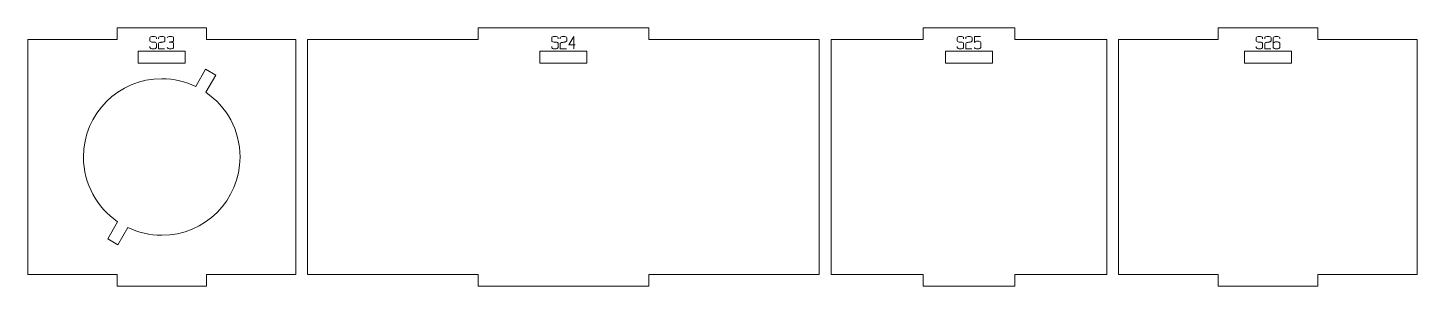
# Model space of a CAD drawing. Header units: centimetres. Extents: x -250 to 250, y -508 to 508.
# Drawn here: x 138.15 to 173.64, y -3.1 to 3.5 of the extents above; entities that cross this region are included whole.
import ezdxf

# ---------------------------------------------------------------- set-up
doc = ezdxf.new("R2010")
doc.units = ezdxf.units.CM
doc.header["$MEASUREMENT"] = 0
doc.layers.add('Capa 1', color=7, linetype='Continuous')

msp = doc.modelspace()

# ---------------------------------------------------------------- linework, layer by layer
at = {"layer": 'Capa 1', "color": 240, "lineweight": 9}
for points, knots in [([(138.14506, 3.20203), (138.14506, 3.20203), (138.14506, -2.79797), (138.14506, -2.79797), (138.14506, -2.79797), (140.42665, -2.79797), (140.42665, -2.79797), (140.42665, -2.79797), (140.42665, -3.09797), (140.42665, -3.09797), (140.42665, -3.09797), (142.70824, -3.09797), (142.70824, -3.09797), (142.70824, -3.09797), (142.70824, -2.79797), (142.70824, -2.79797), (142.70824, -2.79797), (144.98983, -2.79797), (144.98983, -2.79797), (144.98983, -2.79797), (144.98983, 3.20203), (144.98983, 3.20203), (144.98983, 3.20203), (142.70824, 3.20203), (142.70824, 3.20203), (142.70824, 3.20203), (142.70824, 3.50203), (142.70824, 3.50203), (142.70824, 3.50203), (140.42665, 3.50203), (140.42665, 3.50203), (140.42665, 3.50203), (140.42665, 3.20203), (140.42665, 3.20203), (140.42665, 3.20203), (138.14506, 3.20203), (138.14506, 3.20203)], [0, 0, 0, 0, 0.08333333, 0.08333333, 0.08333333, 0.16666667, 0.16666667, 0.16666667, 0.25, 0.25, 0.25, 0.33333333, 0.33333333, 0.33333333, 0.41666667, 0.41666667, 0.41666667, 0.5, 0.5, 0.5, 0.58333333, 0.58333333, 0.58333333, 0.66666667, 0.66666667, 0.66666667, 0.75, 0.75, 0.75, 0.83333333, 0.83333333, 0.83333333, 0.91666667, 0.91666667, 0.91666667, 1, 1, 1, 1]), ([(145.28983, 3.20203), (145.28983, 3.20203), (145.28983, -2.79797), (145.28983, -2.79797), (145.28983, -2.79797), (149.64872, -2.79797), (149.64872, -2.79797), (149.64872, -2.79797), (149.64872, -3.09797), (149.64872, -3.09797), (149.64872, -3.09797), (154.00761, -3.09797), (154.00761, -3.09797), (154.00761, -3.09797), (154.00761, -2.79797), (154.00761, -2.79797), (154.00761, -2.79797), (158.36649, -2.79797), (158.36649, -2.79797), (158.36649, -2.79797), (158.36649, 3.20203), (158.36649, 3.20203), (158.36649, 3.20203), (154.00761, 3.20203), (154.00761, 3.20203), (154.00761, 3.20203), (154.00761, 3.50203), (154.00761, 3.50203), (154.00761, 3.50203), (149.64872, 3.50203), (149.64872, 3.50203), (149.64872, 3.50203), (149.64872, 3.20203), (149.64872, 3.20203), (149.64872, 3.20203), (145.28983, 3.20203), (145.28983, 3.20203)], [0, 0, 0, 0, 0.08333333, 0.08333333, 0.08333333, 0.16666667, 0.16666667, 0.16666667, 0.25, 0.25, 0.25, 0.33333333, 0.33333333, 0.33333333, 0.41666667, 0.41666667, 0.41666667, 0.5, 0.5, 0.5, 0.58333333, 0.58333333, 0.58333333, 0.66666667, 0.66666667, 0.66666667, 0.75, 0.75, 0.75, 0.83333333, 0.83333333, 0.83333333, 0.91666667, 0.91666667, 0.91666667, 1, 1, 1, 1]), ([(158.66649, 3.20203), (158.66649, 3.20203), (158.66649, -2.79797), (158.66649, -2.79797), (158.66649, -2.79797), (161.01546, -2.79797), (161.01546, -2.79797), (161.01546, -2.79797), (161.01546, -3.09797), (161.01546, -3.09797), (161.01546, -3.09797), (163.36442, -3.09797), (163.36442, -3.09797), (163.36442, -3.09797), (163.36442, -2.79797), (163.36442, -2.79797), (163.36442, -2.79797), (165.71339, -2.79797), (165.71339, -2.79797), (165.71339, -2.79797), (165.71339, 3.20203), (165.71339, 3.20203), (165.71339, 3.20203), (163.36442, 3.20203), (163.36442, 3.20203), (163.36442, 3.20203), (163.36442, 3.50203), (163.36442, 3.50203), (163.36442, 3.50203), (161.01546, 3.50203), (161.01546, 3.50203), (161.01546, 3.50203), (161.01546, 3.20203), (161.01546, 3.20203), (161.01546, 3.20203), (158.66649, 3.20203), (158.66649, 3.20203)], [0, 0, 0, 0, 0.08333333, 0.08333333, 0.08333333, 0.16666667, 0.16666667, 0.16666667, 0.25, 0.25, 0.25, 0.33333333, 0.33333333, 0.33333333, 0.41666667, 0.41666667, 0.41666667, 0.5, 0.5, 0.5, 0.58333333, 0.58333333, 0.58333333, 0.66666667, 0.66666667, 0.66666667, 0.75, 0.75, 0.75, 0.83333333, 0.83333333, 0.83333333, 0.91666667, 0.91666667, 0.91666667, 1, 1, 1, 1]), ([(166.01339, 3.20203), (166.01339, 3.20203), (166.01339, -2.79797), (166.01339, -2.79797), (166.01339, -2.79797), (168.55573, -2.79797), (168.55573, -2.79797), (168.55573, -2.79797), (168.55573, -3.09797), (168.55573, -3.09797), (168.55573, -3.09797), (171.09808, -3.09797), (171.09808, -3.09797), (171.09808, -3.09797), (171.09808, -2.79797), (171.09808, -2.79797), (171.09808, -2.79797), (173.64043, -2.79797), (173.64043, -2.79797), (173.64043, -2.79797), (173.64043, 3.20203), (173.64043, 3.20203), (173.64043, 3.20203), (171.09808, 3.20203), (171.09808, 3.20203), (171.09808, 3.20203), (171.09808, 3.50203), (171.09808, 3.50203), (171.09808, 3.50203), (168.55573, 3.50203), (168.55573, 3.50203), (168.55573, 3.50203), (168.55573, 3.20203), (168.55573, 3.20203), (168.55573, 3.20203), (166.01339, 3.20203), (166.01339, 3.20203)], [0, 0, 0, 0, 0.08333333, 0.08333333, 0.08333333, 0.16666667, 0.16666667, 0.16666667, 0.25, 0.25, 0.25, 0.33333333, 0.33333333, 0.33333333, 0.41666667, 0.41666667, 0.41666667, 0.5, 0.5, 0.5, 0.58333333, 0.58333333, 0.58333333, 0.66666667, 0.66666667, 0.66666667, 0.75, 0.75, 0.75, 0.83333333, 0.83333333, 0.83333333, 0.91666667, 0.91666667, 0.91666667, 1, 1, 1, 1]), ([(140.96745, 2.602), (140.96745, 2.602), (142.16745, 2.602), (142.16745, 2.602), (142.16745, 2.602), (142.16745, 2.902), (142.16745, 2.902), (142.16745, 2.902), (140.96745, 2.902), (140.96745, 2.902), (140.96745, 2.902), (140.96745, 2.602), (140.96745, 2.602)], [0, 0, 0, 0, 0.25, 0.25, 0.25, 0.5, 0.5, 0.5, 0.75, 0.75, 0.75, 1, 1, 1, 1]), ([(151.22816, 2.602), (151.22816, 2.602), (152.42816, 2.602), (152.42816, 2.602), (152.42816, 2.602), (152.42816, 2.902), (152.42816, 2.902), (152.42816, 2.902), (151.22816, 2.902), (151.22816, 2.902), (151.22816, 2.902), (151.22816, 2.602), (151.22816, 2.602)], [0, 0, 0, 0, 0.25, 0.25, 0.25, 0.5, 0.5, 0.5, 0.75, 0.75, 0.75, 1, 1, 1, 1]), ([(161.58994, 2.602), (161.58994, 2.602), (162.78994, 2.602), (162.78994, 2.602), (162.78994, 2.602), (162.78994, 2.902), (162.78994, 2.902), (162.78994, 2.902), (161.58994, 2.902), (161.58994, 2.902), (161.58994, 2.902), (161.58994, 2.602), (161.58994, 2.602)], [0, 0, 0, 0, 0.25, 0.25, 0.25, 0.5, 0.5, 0.5, 0.75, 0.75, 0.75, 1, 1, 1, 1]), ([(169.22691, 2.602), (169.22691, 2.602), (170.42691, 2.602), (170.42691, 2.602), (170.42691, 2.602), (170.42691, 2.902), (170.42691, 2.902), (170.42691, 2.902), (169.22691, 2.902), (169.22691, 2.902), (169.22691, 2.902), (169.22691, 2.602), (169.22691, 2.602)], [0, 0, 0, 0, 0.25, 0.25, 0.25, 0.5, 0.5, 0.5, 0.75, 0.75, 0.75, 1, 1, 1, 1]), ([(141.56745, 2.20203), (141.87828, 2.20203), (142.17254, 2.13112), (142.43496, 2.0046), (142.43496, 2.0046), (142.68755, 2.44209), (142.68755, 2.44209), (142.68755, 2.44209), (142.94735, 2.29209), (142.94735, 2.29209), (142.94735, 2.29209), (142.69458, 1.85428), (142.69458, 1.85428), (143.22154, 1.4941), (143.56745, 0.8885), (143.56745, 0.20203), (143.56745, -0.90254), (142.67202, -1.79797), (141.56745, -1.79797), (141.25662, -1.79797), (140.96234, -1.72708), (140.69994, -1.60054), (140.69994, -1.60054), (140.44735, -2.03803), (140.44735, -2.03803), (140.44735, -2.03803), (140.18755, -1.88803), (140.18755, -1.88803), (140.18755, -1.88803), (140.44032, -1.45022), (140.44032, -1.45022), (139.91336, -1.09004), (139.56745, -0.48444), (139.56745, 0.20203), (139.56745, 1.3066), (140.46288, 2.20203), (141.56745, 2.20203)], [0, 0, 0, 0, 0.08333333, 0.08333333, 0.08333333, 0.16666667, 0.16666667, 0.16666667, 0.25, 0.25, 0.25, 0.33333333, 0.33333333, 0.33333333, 0.41666667, 0.41666667, 0.41666667, 0.5, 0.5, 0.5, 0.58333333, 0.58333333, 0.58333333, 0.66666667, 0.66666667, 0.66666667, 0.75, 0.75, 0.75, 0.83333333, 0.83333333, 0.83333333, 0.91666667, 0.91666667, 0.91666667, 1, 1, 1, 1])]:
    msp.add_open_spline(points, degree=3, knots=knots, dxfattribs=at)
at = {"layer": 'Capa 1', "color": 114, "lineweight": 9}
for points, knots in [([(141.26522, 3.02337), (141.26522, 3.02337), (141.26522, 3.0009), (141.26522, 3.0009), (141.26522, 2.99112), (141.27309, 2.98279), (141.28884, 2.97591), (141.30458, 2.96903), (141.32423, 2.96559), (141.34777, 2.96559), (141.37131, 2.96559), (141.39096, 2.96903), (141.4067, 2.97591), (141.42245, 2.98279), (141.43032, 2.99112), (141.43032, 3.0009), (141.43032, 3.0009), (141.43124, 3.09446), (141.43124, 3.09446), (141.43093, 3.12259), (141.40976, 3.1368), (141.36772, 3.13711), (141.32568, 3.13742), (141.30099, 3.13879), (141.29365, 3.14124), (141.2747, 3.14827), (141.26522, 3.15729), (141.26522, 3.1683), (141.26522, 3.1683), (141.26522, 3.24672), (141.26522, 3.24672), (141.26522, 3.2565), (141.27309, 3.26483), (141.28884, 3.27171), (141.30458, 3.27859), (141.32423, 3.28203), (141.34777, 3.28203), (141.37131, 3.28203), (141.39096, 3.27859), (141.4067, 3.27171), (141.42245, 3.26483), (141.43032, 3.2565), (141.43032, 3.24672), (141.43032, 3.24672), (141.43032, 3.22425), (141.43032, 3.22425), (141.43032, 3.22425), (141.43032, 3.24672), (141.43032, 3.24672), (141.43032, 3.2565), (141.42245, 3.26483), (141.4067, 3.27171), (141.39096, 3.27859), (141.37131, 3.28203), (141.34777, 3.28203), (141.32423, 3.28203), (141.30458, 3.27859), (141.28884, 3.27171), (141.27309, 3.26483), (141.26522, 3.2565), (141.26522, 3.24672), (141.26522, 3.24672), (141.26522, 3.1683), (141.26522, 3.1683), (141.26522, 3.15729), (141.2747, 3.14827), (141.29365, 3.14124), (141.30099, 3.13879), (141.32568, 3.13742), (141.36772, 3.13711), (141.40976, 3.1368), (141.43093, 3.12259), (141.43124, 3.09446), (141.43124, 3.09446), (141.43032, 3.0009), (141.43032, 3.0009), (141.43032, 2.99112), (141.42245, 2.98279), (141.4067, 2.97591), (141.39096, 2.96903), (141.37131, 2.96559), (141.34777, 2.96559), (141.32423, 2.96559), (141.30458, 2.96903), (141.28884, 2.97591), (141.27309, 2.98279), (141.26522, 2.99112), (141.26522, 3.0009), (141.26522, 3.0009), (141.26522, 3.02337), (141.26522, 3.02337)], [0, 0, 0, 0, 0.03333333, 0.03333333, 0.03333333, 0.06666667, 0.06666667, 0.06666667, 0.1, 0.1, 0.1, 0.13333333, 0.13333333, 0.13333333, 0.16666667, 0.16666667, 0.16666667, 0.2, 0.2, 0.2, 0.23333333, 0.23333333, 0.23333333, 0.26666667, 0.26666667, 0.26666667, 0.3, 0.3, 0.3, 0.33333333, 0.33333333, 0.33333333, 0.36666667, 0.36666667, 0.36666667, 0.4, 0.4, 0.4, 0.43333333, 0.43333333, 0.43333333, 0.46666667, 0.46666667, 0.46666667, 0.5, 0.5, 0.5, 0.53333333, 0.53333333, 0.53333333, 0.56666667, 0.56666667, 0.56666667, 0.6, 0.6, 0.6, 0.63333333, 0.63333333, 0.63333333, 0.66666667, 0.66666667, 0.66666667, 0.7, 0.7, 0.7, 0.73333333, 0.73333333, 0.73333333, 0.76666667, 0.76666667, 0.76666667, 0.8, 0.8, 0.8, 0.83333333, 0.83333333, 0.83333333, 0.86666667, 0.86666667, 0.86666667, 0.9, 0.9, 0.9, 0.93333333, 0.93333333, 0.93333333, 0.96666667, 0.96666667, 0.96666667, 1, 1, 1, 1]), ([(141.48443, 2.96559), (141.48443, 2.96559), (141.48443, 3.09813), (141.48443, 3.09813), (141.48535, 3.11005), (141.4962, 3.11922), (141.51699, 3.12564), (141.52555, 3.12626), (141.53373, 3.12725), (141.54153, 3.12863), (141.54932, 3.13), (141.5572, 3.13145), (141.56515, 3.13298), (141.57982, 3.13543), (141.59106, 3.13742), (141.59885, 3.13894), (141.60665, 3.14047), (141.61422, 3.14246), (141.62156, 3.14491), (141.64051, 3.15194), (141.64999, 3.16096), (141.64999, 3.17196), (141.64999, 3.17196), (141.64999, 3.24672), (141.64999, 3.24672), (141.64999, 3.2565), (141.64212, 3.26483), (141.62637, 3.27171), (141.61063, 3.27859), (141.59098, 3.28203), (141.56744, 3.28203), (141.5439, 3.28203), (141.52425, 3.27859), (141.50851, 3.27171), (141.49276, 3.26483), (141.48489, 3.2565), (141.48489, 3.24672), (141.48489, 3.24672), (141.48489, 3.22425), (141.48489, 3.22425), (141.48489, 3.22425), (141.48489, 3.24672), (141.48489, 3.24672), (141.48489, 3.2565), (141.49276, 3.26483), (141.50851, 3.27171), (141.52425, 3.27859), (141.5439, 3.28203), (141.56744, 3.28203), (141.59098, 3.28203), (141.61063, 3.27859), (141.62637, 3.27171), (141.64212, 3.26483), (141.64999, 3.2565), (141.64999, 3.24672), (141.64999, 3.24672), (141.64999, 3.17196), (141.64999, 3.17196), (141.64999, 3.16096), (141.64051, 3.15194), (141.62156, 3.14491), (141.61422, 3.14246), (141.60665, 3.14047), (141.59885, 3.13894), (141.59106, 3.13742), (141.57982, 3.13543), (141.56515, 3.13298), (141.5572, 3.13145), (141.54932, 3.13), (141.54153, 3.12863), (141.53373, 3.12725), (141.52555, 3.12626), (141.51699, 3.12564), (141.4962, 3.11922), (141.48535, 3.11005), (141.48443, 3.09813), (141.48443, 3.09813), (141.48443, 2.96559), (141.48443, 2.96559), (141.48443, 2.96559), (141.64128, 2.96559), (141.64128, 2.96559), (141.64128, 2.96559), (141.48443, 2.96559), (141.48443, 2.96559)], [0, 0, 0, 0, 0.03571429, 0.03571429, 0.03571429, 0.07142857, 0.07142857, 0.07142857, 0.10714286, 0.10714286, 0.10714286, 0.14285714, 0.14285714, 0.14285714, 0.17857143, 0.17857143, 0.17857143, 0.21428571, 0.21428571, 0.21428571, 0.25, 0.25, 0.25, 0.28571429, 0.28571429, 0.28571429, 0.32142857, 0.32142857, 0.32142857, 0.35714286, 0.35714286, 0.35714286, 0.39285714, 0.39285714, 0.39285714, 0.42857143, 0.42857143, 0.42857143, 0.46428571, 0.46428571, 0.46428571, 0.5, 0.5, 0.5, 0.53571429, 0.53571429, 0.53571429, 0.57142857, 0.57142857, 0.57142857, 0.60714286, 0.60714286, 0.60714286, 0.64285714, 0.64285714, 0.64285714, 0.67857143, 0.67857143, 0.67857143, 0.71428571, 0.71428571, 0.71428571, 0.75, 0.75, 0.75, 0.78571429, 0.78571429, 0.78571429, 0.82142857, 0.82142857, 0.82142857, 0.85714286, 0.85714286, 0.85714286, 0.89285714, 0.89285714, 0.89285714, 0.92857143, 0.92857143, 0.92857143, 0.96428571, 0.96428571, 0.96428571, 1, 1, 1, 1]), ([(141.78757, 2.96559), (141.76403, 2.96559), (141.74438, 2.96903), (141.72864, 2.97591), (141.71289, 2.98279), (141.70502, 2.99112), (141.70502, 3.0009), (141.70502, 2.99112), (141.71289, 2.98279), (141.72864, 2.97591), (141.74438, 2.96903), (141.76403, 2.96559), (141.78757, 2.96559), (141.81111, 2.96559), (141.83076, 2.96903), (141.8465, 2.97591), (141.86225, 2.98279), (141.87012, 2.99112), (141.87012, 3.0009), (141.87012, 3.0009), (141.87012, 3.10409), (141.87012, 3.10409), (141.87012, 3.11235), (141.86446, 3.11953), (141.85315, 3.12564), (141.84184, 3.13176), (141.80867, 3.13589), (141.75363, 3.13803), (141.80836, 3.14139), (141.84123, 3.14537), (141.85223, 3.14995), (141.86324, 3.15454), (141.8692, 3.16203), (141.87012, 3.17242), (141.87012, 3.17242), (141.87012, 3.24672), (141.87012, 3.24672), (141.87012, 3.2565), (141.86225, 3.26483), (141.8465, 3.27171), (141.83076, 3.27859), (141.81111, 3.28203), (141.78757, 3.28203), (141.76403, 3.28203), (141.74438, 3.27859), (141.72864, 3.27171), (141.71289, 3.26483), (141.70502, 3.2565), (141.70502, 3.24672), (141.70502, 3.2565), (141.71289, 3.26483), (141.72864, 3.27171), (141.74438, 3.27859), (141.76403, 3.28203), (141.78757, 3.28203), (141.81111, 3.28203), (141.83076, 3.27859), (141.8465, 3.27171), (141.86225, 3.26483), (141.87012, 3.2565), (141.87012, 3.24672), (141.87012, 3.24672), (141.87012, 3.17242), (141.87012, 3.17242), (141.8692, 3.16203), (141.86324, 3.15454), (141.85223, 3.14995), (141.84123, 3.14537), (141.80836, 3.14139), (141.75363, 3.13803), (141.80867, 3.13589), (141.84184, 3.13176), (141.85315, 3.12564), (141.86446, 3.11953), (141.87012, 3.11235), (141.87012, 3.10409), (141.87012, 3.10409), (141.87012, 3.0009), (141.87012, 3.0009), (141.87012, 2.99112), (141.86225, 2.98279), (141.8465, 2.97591), (141.83076, 2.96903), (141.81111, 2.96559), (141.78757, 2.96559)], [0, 0, 0, 0, 0.03571429, 0.03571429, 0.03571429, 0.07142857, 0.07142857, 0.07142857, 0.10714286, 0.10714286, 0.10714286, 0.14285714, 0.14285714, 0.14285714, 0.17857143, 0.17857143, 0.17857143, 0.21428571, 0.21428571, 0.21428571, 0.25, 0.25, 0.25, 0.28571429, 0.28571429, 0.28571429, 0.32142857, 0.32142857, 0.32142857, 0.35714286, 0.35714286, 0.35714286, 0.39285714, 0.39285714, 0.39285714, 0.42857143, 0.42857143, 0.42857143, 0.46428571, 0.46428571, 0.46428571, 0.5, 0.5, 0.5, 0.53571429, 0.53571429, 0.53571429, 0.57142857, 0.57142857, 0.57142857, 0.60714286, 0.60714286, 0.60714286, 0.64285714, 0.64285714, 0.64285714, 0.67857143, 0.67857143, 0.67857143, 0.71428571, 0.71428571, 0.71428571, 0.75, 0.75, 0.75, 0.78571429, 0.78571429, 0.78571429, 0.82142857, 0.82142857, 0.82142857, 0.85714286, 0.85714286, 0.85714286, 0.89285714, 0.89285714, 0.89285714, 0.92857143, 0.92857143, 0.92857143, 0.96428571, 0.96428571, 0.96428571, 1, 1, 1, 1]), ([(151.52869, 3.02291), (151.52869, 3.02291), (151.52869, 3.00044), (151.52869, 3.00044), (151.52869, 2.99066), (151.53656, 2.98233), (151.55231, 2.97545), (151.56805, 2.96857), (151.5877, 2.96513), (151.61124, 2.96513), (151.63478, 2.96513), (151.65443, 2.96857), (151.67017, 2.97545), (151.68592, 2.98233), (151.69379, 2.99066), (151.69379, 3.00044), (151.69379, 3.00044), (151.69471, 3.094), (151.69471, 3.094), (151.6944, 3.12213), (151.67323, 3.13634), (151.63119, 3.13665), (151.58915, 3.13696), (151.56446, 3.13833), (151.55712, 3.14078), (151.53817, 3.14781), (151.52869, 3.15683), (151.52869, 3.16784), (151.52869, 3.16784), (151.52869, 3.24626), (151.52869, 3.24626), (151.52869, 3.25604), (151.53656, 3.26437), (151.55231, 3.27125), (151.56805, 3.27813), (151.5877, 3.28157), (151.61124, 3.28157), (151.63478, 3.28157), (151.65443, 3.27813), (151.67017, 3.27125), (151.68592, 3.26437), (151.69379, 3.25604), (151.69379, 3.24626), (151.69379, 3.24626), (151.69379, 3.22379), (151.69379, 3.22379), (151.69379, 3.22379), (151.69379, 3.24626), (151.69379, 3.24626), (151.69379, 3.25604), (151.68592, 3.26437), (151.67017, 3.27125), (151.65443, 3.27813), (151.63478, 3.28157), (151.61124, 3.28157), (151.5877, 3.28157), (151.56805, 3.27813), (151.55231, 3.27125), (151.53656, 3.26437), (151.52869, 3.25604), (151.52869, 3.24626), (151.52869, 3.24626), (151.52869, 3.16784), (151.52869, 3.16784), (151.52869, 3.15683), (151.53817, 3.14781), (151.55712, 3.14078), (151.56446, 3.13833), (151.58915, 3.13696), (151.63119, 3.13665), (151.67323, 3.13634), (151.6944, 3.12213), (151.69471, 3.094), (151.69471, 3.094), (151.69379, 3.00044), (151.69379, 3.00044), (151.69379, 2.99066), (151.68592, 2.98233), (151.67017, 2.97545), (151.65443, 2.96857), (151.63478, 2.96513), (151.61124, 2.96513), (151.5877, 2.96513), (151.56805, 2.96857), (151.55231, 2.97545), (151.53656, 2.98233), (151.52869, 2.99066), (151.52869, 3.00044), (151.52869, 3.00044), (151.52869, 3.02291), (151.52869, 3.02291)], [0, 0, 0, 0, 0.03333333, 0.03333333, 0.03333333, 0.06666667, 0.06666667, 0.06666667, 0.1, 0.1, 0.1, 0.13333333, 0.13333333, 0.13333333, 0.16666667, 0.16666667, 0.16666667, 0.2, 0.2, 0.2, 0.23333333, 0.23333333, 0.23333333, 0.26666667, 0.26666667, 0.26666667, 0.3, 0.3, 0.3, 0.33333333, 0.33333333, 0.33333333, 0.36666667, 0.36666667, 0.36666667, 0.4, 0.4, 0.4, 0.43333333, 0.43333333, 0.43333333, 0.46666667, 0.46666667, 0.46666667, 0.5, 0.5, 0.5, 0.53333333, 0.53333333, 0.53333333, 0.56666667, 0.56666667, 0.56666667, 0.6, 0.6, 0.6, 0.63333333, 0.63333333, 0.63333333, 0.66666667, 0.66666667, 0.66666667, 0.7, 0.7, 0.7, 0.73333333, 0.73333333, 0.73333333, 0.76666667, 0.76666667, 0.76666667, 0.8, 0.8, 0.8, 0.83333333, 0.83333333, 0.83333333, 0.86666667, 0.86666667, 0.86666667, 0.9, 0.9, 0.9, 0.93333333, 0.93333333, 0.93333333, 0.96666667, 0.96666667, 0.96666667, 1, 1, 1, 1]), ([(151.7479, 2.96513), (151.7479, 2.96513), (151.7479, 3.09767), (151.7479, 3.09767), (151.74882, 3.10959), (151.75967, 3.11876), (151.78046, 3.12518), (151.78902, 3.1258), (151.7972, 3.12679), (151.805, 3.12817), (151.81279, 3.12954), (151.82067, 3.13099), (151.82862, 3.13252), (151.84329, 3.13497), (151.85453, 3.13696), (151.86232, 3.13848), (151.87012, 3.14001), (151.87769, 3.142), (151.88503, 3.14445), (151.90398, 3.15148), (151.91346, 3.1605), (151.91346, 3.1715), (151.91346, 3.1715), (151.91346, 3.24626), (151.91346, 3.24626), (151.91346, 3.25604), (151.90559, 3.26437), (151.88984, 3.27125), (151.8741, 3.27813), (151.85445, 3.28157), (151.83091, 3.28157), (151.80737, 3.28157), (151.78772, 3.27813), (151.77198, 3.27125), (151.75623, 3.26437), (151.74836, 3.25604), (151.74836, 3.24626), (151.74836, 3.24626), (151.74836, 3.22379), (151.74836, 3.22379), (151.74836, 3.22379), (151.74836, 3.24626), (151.74836, 3.24626), (151.74836, 3.25604), (151.75623, 3.26437), (151.77198, 3.27125), (151.78772, 3.27813), (151.80737, 3.28157), (151.83091, 3.28157), (151.85445, 3.28157), (151.8741, 3.27813), (151.88984, 3.27125), (151.90559, 3.26437), (151.91346, 3.25604), (151.91346, 3.24626), (151.91346, 3.24626), (151.91346, 3.1715), (151.91346, 3.1715), (151.91346, 3.1605), (151.90398, 3.15148), (151.88503, 3.14445), (151.87769, 3.142), (151.87012, 3.14001), (151.86232, 3.13848), (151.85453, 3.13696), (151.84329, 3.13497), (151.82862, 3.13252), (151.82067, 3.13099), (151.81279, 3.12954), (151.805, 3.12817), (151.7972, 3.12679), (151.78902, 3.1258), (151.78046, 3.12518), (151.75967, 3.11876), (151.74882, 3.10959), (151.7479, 3.09767), (151.7479, 3.09767), (151.7479, 2.96513), (151.7479, 2.96513), (151.7479, 2.96513), (151.90475, 2.96513), (151.90475, 2.96513), (151.90475, 2.96513), (151.7479, 2.96513), (151.7479, 2.96513)], [0, 0, 0, 0, 0.03571429, 0.03571429, 0.03571429, 0.07142857, 0.07142857, 0.07142857, 0.10714286, 0.10714286, 0.10714286, 0.14285714, 0.14285714, 0.14285714, 0.17857143, 0.17857143, 0.17857143, 0.21428571, 0.21428571, 0.21428571, 0.25, 0.25, 0.25, 0.28571429, 0.28571429, 0.28571429, 0.32142857, 0.32142857, 0.32142857, 0.35714286, 0.35714286, 0.35714286, 0.39285714, 0.39285714, 0.39285714, 0.42857143, 0.42857143, 0.42857143, 0.46428571, 0.46428571, 0.46428571, 0.5, 0.5, 0.5, 0.53571429, 0.53571429, 0.53571429, 0.57142857, 0.57142857, 0.57142857, 0.60714286, 0.60714286, 0.60714286, 0.64285714, 0.64285714, 0.64285714, 0.67857143, 0.67857143, 0.67857143, 0.71428571, 0.71428571, 0.71428571, 0.75, 0.75, 0.75, 0.78571429, 0.78571429, 0.78571429, 0.82142857, 0.82142857, 0.82142857, 0.85714286, 0.85714286, 0.85714286, 0.89285714, 0.89285714, 0.89285714, 0.92857143, 0.92857143, 0.92857143, 0.96428571, 0.96428571, 0.96428571, 1, 1, 1, 1]), ([(152.09828, 3.06969), (152.09828, 3.06969), (152.09828, 3.28203), (152.09828, 3.28203), (152.09828, 3.28203), (151.96849, 3.06969), (151.96849, 3.06969), (151.96849, 3.06969), (152.09828, 3.06969), (152.09828, 3.06969)], [0, 0, 0, 0, 0.33333333, 0.33333333, 0.33333333, 0.66666667, 0.66666667, 0.66666667, 1, 1, 1, 1]), ([(152.09828, 3.06969), (152.09828, 3.06969), (152.09828, 2.96513), (152.09828, 2.96513), (152.09828, 2.96513), (152.09828, 3.06969), (152.09828, 3.06969), (152.09828, 3.06969), (151.96849, 3.06969), (151.96849, 3.06969), (151.96849, 3.06969), (152.09828, 3.28203), (152.09828, 3.28203), (152.09828, 3.28203), (152.09828, 3.06969), (152.09828, 3.06969), (152.09828, 3.06969), (152.12809, 3.06969), (152.12809, 3.06969), (152.12809, 3.06969), (152.09828, 3.06969), (152.09828, 3.06969)], [0, 0, 0, 0, 0.14285714, 0.14285714, 0.14285714, 0.28571429, 0.28571429, 0.28571429, 0.42857143, 0.42857143, 0.42857143, 0.57142857, 0.57142857, 0.57142857, 0.71428571, 0.71428571, 0.71428571, 0.85714286, 0.85714286, 0.85714286, 1, 1, 1, 1]), ([(161.88772, 3.02337), (161.88772, 3.02337), (161.88772, 3.0009), (161.88772, 3.0009), (161.88772, 2.99112), (161.89559, 2.98279), (161.91134, 2.97591), (161.92708, 2.96903), (161.94673, 2.96559), (161.97027, 2.96559), (161.99381, 2.96559), (162.01346, 2.96903), (162.0292, 2.97591), (162.04495, 2.98279), (162.05282, 2.99112), (162.05282, 3.0009), (162.05282, 3.0009), (162.05374, 3.09446), (162.05374, 3.09446), (162.05343, 3.12259), (162.03226, 3.1368), (161.99022, 3.13711), (161.94818, 3.13742), (161.92349, 3.13879), (161.91615, 3.14124), (161.8972, 3.14827), (161.88772, 3.15729), (161.88772, 3.1683), (161.88772, 3.1683), (161.88772, 3.24672), (161.88772, 3.24672), (161.88772, 3.2565), (161.89559, 3.26483), (161.91134, 3.27171), (161.92708, 3.27859), (161.94673, 3.28203), (161.97027, 3.28203), (161.99381, 3.28203), (162.01346, 3.27859), (162.0292, 3.27171), (162.04495, 3.26483), (162.05282, 3.2565), (162.05282, 3.24672), (162.05282, 3.24672), (162.05282, 3.22425), (162.05282, 3.22425), (162.05282, 3.22425), (162.05282, 3.24672), (162.05282, 3.24672), (162.05282, 3.2565), (162.04495, 3.26483), (162.0292, 3.27171), (162.01346, 3.27859), (161.99381, 3.28203), (161.97027, 3.28203), (161.94673, 3.28203), (161.92708, 3.27859), (161.91134, 3.27171), (161.89559, 3.26483), (161.88772, 3.2565), (161.88772, 3.24672), (161.88772, 3.24672), (161.88772, 3.1683), (161.88772, 3.1683), (161.88772, 3.15729), (161.8972, 3.14827), (161.91615, 3.14124), (161.92349, 3.13879), (161.94818, 3.13742), (161.99022, 3.13711), (162.03226, 3.1368), (162.05343, 3.12259), (162.05374, 3.09446), (162.05374, 3.09446), (162.05282, 3.0009), (162.05282, 3.0009), (162.05282, 2.99112), (162.04495, 2.98279), (162.0292, 2.97591), (162.01346, 2.96903), (161.99381, 2.96559), (161.97027, 2.96559), (161.94673, 2.96559), (161.92708, 2.96903), (161.91134, 2.97591), (161.89559, 2.98279), (161.88772, 2.99112), (161.88772, 3.0009), (161.88772, 3.0009), (161.88772, 3.02337), (161.88772, 3.02337)], [0, 0, 0, 0, 0.03333333, 0.03333333, 0.03333333, 0.06666667, 0.06666667, 0.06666667, 0.1, 0.1, 0.1, 0.13333333, 0.13333333, 0.13333333, 0.16666667, 0.16666667, 0.16666667, 0.2, 0.2, 0.2, 0.23333333, 0.23333333, 0.23333333, 0.26666667, 0.26666667, 0.26666667, 0.3, 0.3, 0.3, 0.33333333, 0.33333333, 0.33333333, 0.36666667, 0.36666667, 0.36666667, 0.4, 0.4, 0.4, 0.43333333, 0.43333333, 0.43333333, 0.46666667, 0.46666667, 0.46666667, 0.5, 0.5, 0.5, 0.53333333, 0.53333333, 0.53333333, 0.56666667, 0.56666667, 0.56666667, 0.6, 0.6, 0.6, 0.63333333, 0.63333333, 0.63333333, 0.66666667, 0.66666667, 0.66666667, 0.7, 0.7, 0.7, 0.73333333, 0.73333333, 0.73333333, 0.76666667, 0.76666667, 0.76666667, 0.8, 0.8, 0.8, 0.83333333, 0.83333333, 0.83333333, 0.86666667, 0.86666667, 0.86666667, 0.9, 0.9, 0.9, 0.93333333, 0.93333333, 0.93333333, 0.96666667, 0.96666667, 0.96666667, 1, 1, 1, 1]), ([(162.10693, 2.96559), (162.10693, 2.96559), (162.10693, 3.09813), (162.10693, 3.09813), (162.10785, 3.11005), (162.1187, 3.11922), (162.13949, 3.12564), (162.14805, 3.12626), (162.15623, 3.12725), (162.16403, 3.12863), (162.17182, 3.13), (162.1797, 3.13145), (162.18765, 3.13298), (162.20232, 3.13543), (162.21356, 3.13742), (162.22135, 3.13894), (162.22915, 3.14047), (162.23672, 3.14246), (162.24406, 3.14491), (162.26301, 3.15194), (162.27249, 3.16096), (162.27249, 3.17196), (162.27249, 3.17196), (162.27249, 3.24672), (162.27249, 3.24672), (162.27249, 3.2565), (162.26462, 3.26483), (162.24887, 3.27171), (162.23313, 3.27859), (162.21348, 3.28203), (162.18994, 3.28203), (162.1664, 3.28203), (162.14675, 3.27859), (162.13101, 3.27171), (162.11526, 3.26483), (162.10739, 3.2565), (162.10739, 3.24672), (162.10739, 3.24672), (162.10739, 3.22425), (162.10739, 3.22425), (162.10739, 3.22425), (162.10739, 3.24672), (162.10739, 3.24672), (162.10739, 3.2565), (162.11526, 3.26483), (162.13101, 3.27171), (162.14675, 3.27859), (162.1664, 3.28203), (162.18994, 3.28203), (162.21348, 3.28203), (162.23313, 3.27859), (162.24887, 3.27171), (162.26462, 3.26483), (162.27249, 3.2565), (162.27249, 3.24672), (162.27249, 3.24672), (162.27249, 3.17196), (162.27249, 3.17196), (162.27249, 3.16096), (162.26301, 3.15194), (162.24406, 3.14491), (162.23672, 3.14246), (162.22915, 3.14047), (162.22135, 3.13894), (162.21356, 3.13742), (162.20232, 3.13543), (162.18765, 3.13298), (162.1797, 3.13145), (162.17182, 3.13), (162.16403, 3.12863), (162.15623, 3.12725), (162.14805, 3.12626), (162.13949, 3.12564), (162.1187, 3.11922), (162.10785, 3.11005), (162.10693, 3.09813), (162.10693, 3.09813), (162.10693, 2.96559), (162.10693, 2.96559), (162.10693, 2.96559), (162.26378, 2.96559), (162.26378, 2.96559), (162.26378, 2.96559), (162.10693, 2.96559), (162.10693, 2.96559)], [0, 0, 0, 0, 0.03571429, 0.03571429, 0.03571429, 0.07142857, 0.07142857, 0.07142857, 0.10714286, 0.10714286, 0.10714286, 0.14285714, 0.14285714, 0.14285714, 0.17857143, 0.17857143, 0.17857143, 0.21428571, 0.21428571, 0.21428571, 0.25, 0.25, 0.25, 0.28571429, 0.28571429, 0.28571429, 0.32142857, 0.32142857, 0.32142857, 0.35714286, 0.35714286, 0.35714286, 0.39285714, 0.39285714, 0.39285714, 0.42857143, 0.42857143, 0.42857143, 0.46428571, 0.46428571, 0.46428571, 0.5, 0.5, 0.5, 0.53571429, 0.53571429, 0.53571429, 0.57142857, 0.57142857, 0.57142857, 0.60714286, 0.60714286, 0.60714286, 0.64285714, 0.64285714, 0.64285714, 0.67857143, 0.67857143, 0.67857143, 0.71428571, 0.71428571, 0.71428571, 0.75, 0.75, 0.75, 0.78571429, 0.78571429, 0.78571429, 0.82142857, 0.82142857, 0.82142857, 0.85714286, 0.85714286, 0.85714286, 0.89285714, 0.89285714, 0.89285714, 0.92857143, 0.92857143, 0.92857143, 0.96428571, 0.96428571, 0.96428571, 1, 1, 1, 1]), ([(162.41007, 2.96559), (162.38653, 2.96559), (162.36688, 2.96903), (162.35114, 2.97591), (162.33539, 2.98279), (162.32752, 2.99112), (162.32752, 3.0009), (162.32752, 2.99112), (162.33539, 2.98279), (162.35114, 2.97591), (162.36688, 2.96903), (162.38653, 2.96559), (162.41007, 2.96559), (162.43361, 2.96559), (162.45326, 2.96903), (162.469, 2.97591), (162.48475, 2.98279), (162.49262, 2.99112), (162.49262, 3.0009), (162.49262, 3.0009), (162.49262, 3.12656), (162.49262, 3.12656), (162.49262, 3.13635), (162.48475, 3.14468), (162.469, 3.15156), (162.45326, 3.15844), (162.43361, 3.16188), (162.41007, 3.16188), (162.38867, 3.16004), (162.37216, 3.15759), (162.36054, 3.15454), (162.34892, 3.15148), (162.33792, 3.14215), (162.32752, 3.12656), (162.32752, 3.12656), (162.32752, 3.28203), (162.32752, 3.28203), (162.32752, 3.28203), (162.48712, 3.28203), (162.48712, 3.28203), (162.48712, 3.28203), (162.32752, 3.28203), (162.32752, 3.28203), (162.32752, 3.28203), (162.32752, 3.12656), (162.32752, 3.12656), (162.33792, 3.14215), (162.34892, 3.15148), (162.36054, 3.15454), (162.37216, 3.15759), (162.38867, 3.16004), (162.41007, 3.16188), (162.43361, 3.16188), (162.45326, 3.15844), (162.469, 3.15156), (162.48475, 3.14468), (162.49262, 3.13635), (162.49262, 3.12656), (162.49262, 3.12656), (162.49262, 3.0009), (162.49262, 3.0009), (162.49262, 2.99112), (162.48475, 2.98279), (162.469, 2.97591), (162.45326, 2.96903), (162.43361, 2.96559), (162.41007, 2.96559)], [0, 0, 0, 0, 0.04545455, 0.04545455, 0.04545455, 0.09090909, 0.09090909, 0.09090909, 0.13636364, 0.13636364, 0.13636364, 0.18181818, 0.18181818, 0.18181818, 0.22727273, 0.22727273, 0.22727273, 0.27272727, 0.27272727, 0.27272727, 0.31818182, 0.31818182, 0.31818182, 0.36363636, 0.36363636, 0.36363636, 0.40909091, 0.40909091, 0.40909091, 0.45454545, 0.45454545, 0.45454545, 0.5, 0.5, 0.5, 0.54545455, 0.54545455, 0.54545455, 0.59090909, 0.59090909, 0.59090909, 0.63636364, 0.63636364, 0.63636364, 0.68181818, 0.68181818, 0.68181818, 0.72727273, 0.72727273, 0.72727273, 0.77272727, 0.77272727, 0.77272727, 0.81818182, 0.81818182, 0.81818182, 0.86363636, 0.86363636, 0.86363636, 0.90909091, 0.90909091, 0.90909091, 0.95454545, 0.95454545, 0.95454545, 1, 1, 1, 1]), ([(169.52469, 3.02337), (169.52469, 3.02337), (169.52469, 3.0009), (169.52469, 3.0009), (169.52469, 2.99112), (169.53256, 2.98279), (169.54831, 2.97591), (169.56405, 2.96903), (169.5837, 2.96559), (169.60724, 2.96559), (169.63078, 2.96559), (169.65043, 2.96903), (169.66617, 2.97591), (169.68192, 2.98279), (169.68979, 2.99112), (169.68979, 3.0009), (169.68979, 3.0009), (169.69071, 3.09446), (169.69071, 3.09446), (169.6904, 3.12259), (169.66923, 3.1368), (169.62719, 3.13711), (169.58515, 3.13742), (169.56046, 3.13879), (169.55312, 3.14124), (169.53417, 3.14827), (169.52469, 3.15729), (169.52469, 3.1683), (169.52469, 3.1683), (169.52469, 3.24672), (169.52469, 3.24672), (169.52469, 3.2565), (169.53256, 3.26483), (169.54831, 3.27171), (169.56405, 3.27859), (169.5837, 3.28203), (169.60724, 3.28203), (169.63078, 3.28203), (169.65043, 3.27859), (169.66617, 3.27171), (169.68192, 3.26483), (169.68979, 3.2565), (169.68979, 3.24672), (169.68979, 3.24672), (169.68979, 3.22425), (169.68979, 3.22425), (169.68979, 3.22425), (169.68979, 3.24672), (169.68979, 3.24672), (169.68979, 3.2565), (169.68192, 3.26483), (169.66617, 3.27171), (169.65043, 3.27859), (169.63078, 3.28203), (169.60724, 3.28203), (169.5837, 3.28203), (169.56405, 3.27859), (169.54831, 3.27171), (169.53256, 3.26483), (169.52469, 3.2565), (169.52469, 3.24672), (169.52469, 3.24672), (169.52469, 3.1683), (169.52469, 3.1683), (169.52469, 3.15729), (169.53417, 3.14827), (169.55312, 3.14124), (169.56046, 3.13879), (169.58515, 3.13742), (169.62719, 3.13711), (169.66923, 3.1368), (169.6904, 3.12259), (169.69071, 3.09446), (169.69071, 3.09446), (169.68979, 3.0009), (169.68979, 3.0009), (169.68979, 2.99112), (169.68192, 2.98279), (169.66617, 2.97591), (169.65043, 2.96903), (169.63078, 2.96559), (169.60724, 2.96559), (169.5837, 2.96559), (169.56405, 2.96903), (169.54831, 2.97591), (169.53256, 2.98279), (169.52469, 2.99112), (169.52469, 3.0009), (169.52469, 3.0009), (169.52469, 3.02337), (169.52469, 3.02337)], [0, 0, 0, 0, 0.03333333, 0.03333333, 0.03333333, 0.06666667, 0.06666667, 0.06666667, 0.1, 0.1, 0.1, 0.13333333, 0.13333333, 0.13333333, 0.16666667, 0.16666667, 0.16666667, 0.2, 0.2, 0.2, 0.23333333, 0.23333333, 0.23333333, 0.26666667, 0.26666667, 0.26666667, 0.3, 0.3, 0.3, 0.33333333, 0.33333333, 0.33333333, 0.36666667, 0.36666667, 0.36666667, 0.4, 0.4, 0.4, 0.43333333, 0.43333333, 0.43333333, 0.46666667, 0.46666667, 0.46666667, 0.5, 0.5, 0.5, 0.53333333, 0.53333333, 0.53333333, 0.56666667, 0.56666667, 0.56666667, 0.6, 0.6, 0.6, 0.63333333, 0.63333333, 0.63333333, 0.66666667, 0.66666667, 0.66666667, 0.7, 0.7, 0.7, 0.73333333, 0.73333333, 0.73333333, 0.76666667, 0.76666667, 0.76666667, 0.8, 0.8, 0.8, 0.83333333, 0.83333333, 0.83333333, 0.86666667, 0.86666667, 0.86666667, 0.9, 0.9, 0.9, 0.93333333, 0.93333333, 0.93333333, 0.96666667, 0.96666667, 0.96666667, 1, 1, 1, 1]), ([(169.7439, 2.96559), (169.7439, 2.96559), (169.7439, 3.09813), (169.7439, 3.09813), (169.74482, 3.11005), (169.75567, 3.11922), (169.77646, 3.12564), (169.78502, 3.12626), (169.7932, 3.12725), (169.801, 3.12863), (169.80879, 3.13), (169.81667, 3.13145), (169.82462, 3.13298), (169.83929, 3.13543), (169.85053, 3.13742), (169.85832, 3.13894), (169.86612, 3.14047), (169.87369, 3.14246), (169.88103, 3.14491), (169.89998, 3.15194), (169.90946, 3.16096), (169.90946, 3.17196), (169.90946, 3.17196), (169.90946, 3.24672), (169.90946, 3.24672), (169.90946, 3.2565), (169.90159, 3.26483), (169.88584, 3.27171), (169.8701, 3.27859), (169.85045, 3.28203), (169.82691, 3.28203), (169.80337, 3.28203), (169.78372, 3.27859), (169.76798, 3.27171), (169.75223, 3.26483), (169.74436, 3.2565), (169.74436, 3.24672), (169.74436, 3.24672), (169.74436, 3.22425), (169.74436, 3.22425), (169.74436, 3.22425), (169.74436, 3.24672), (169.74436, 3.24672), (169.74436, 3.2565), (169.75223, 3.26483), (169.76798, 3.27171), (169.78372, 3.27859), (169.80337, 3.28203), (169.82691, 3.28203), (169.85045, 3.28203), (169.8701, 3.27859), (169.88584, 3.27171), (169.90159, 3.26483), (169.90946, 3.2565), (169.90946, 3.24672), (169.90946, 3.24672), (169.90946, 3.17196), (169.90946, 3.17196), (169.90946, 3.16096), (169.89998, 3.15194), (169.88103, 3.14491), (169.87369, 3.14246), (169.86612, 3.14047), (169.85832, 3.13894), (169.85053, 3.13742), (169.83929, 3.13543), (169.82462, 3.13298), (169.81667, 3.13145), (169.80879, 3.13), (169.801, 3.12863), (169.7932, 3.12725), (169.78502, 3.12626), (169.77646, 3.12564), (169.75567, 3.11922), (169.74482, 3.11005), (169.7439, 3.09813), (169.7439, 3.09813), (169.7439, 2.96559), (169.7439, 2.96559), (169.7439, 2.96559), (169.90075, 2.96559), (169.90075, 2.96559), (169.90075, 2.96559), (169.7439, 2.96559), (169.7439, 2.96559)], [0, 0, 0, 0, 0.03571429, 0.03571429, 0.03571429, 0.07142857, 0.07142857, 0.07142857, 0.10714286, 0.10714286, 0.10714286, 0.14285714, 0.14285714, 0.14285714, 0.17857143, 0.17857143, 0.17857143, 0.21428571, 0.21428571, 0.21428571, 0.25, 0.25, 0.25, 0.28571429, 0.28571429, 0.28571429, 0.32142857, 0.32142857, 0.32142857, 0.35714286, 0.35714286, 0.35714286, 0.39285714, 0.39285714, 0.39285714, 0.42857143, 0.42857143, 0.42857143, 0.46428571, 0.46428571, 0.46428571, 0.5, 0.5, 0.5, 0.53571429, 0.53571429, 0.53571429, 0.57142857, 0.57142857, 0.57142857, 0.60714286, 0.60714286, 0.60714286, 0.64285714, 0.64285714, 0.64285714, 0.67857143, 0.67857143, 0.67857143, 0.71428571, 0.71428571, 0.71428571, 0.75, 0.75, 0.75, 0.78571429, 0.78571429, 0.78571429, 0.82142857, 0.82142857, 0.82142857, 0.85714286, 0.85714286, 0.85714286, 0.89285714, 0.89285714, 0.89285714, 0.92857143, 0.92857143, 0.92857143, 0.96428571, 0.96428571, 0.96428571, 1, 1, 1, 1]), ([(170.04704, 2.96559), (170.0235, 2.96559), (170.00385, 2.96903), (169.98811, 2.97591), (169.97236, 2.98279), (169.96449, 2.99112), (169.96449, 3.0009), (169.96449, 3.0009), (169.96449, 3.10776), (169.96449, 3.10776), (169.96449, 3.10776), (169.96449, 3.24672), (169.96449, 3.24672), (169.96449, 3.2565), (169.97236, 3.26483), (169.98811, 3.27171), (170.00385, 3.27859), (170.0235, 3.28203), (170.04704, 3.28203), (170.07058, 3.28203), (170.09023, 3.27859), (170.10597, 3.27171), (170.12172, 3.26483), (170.12959, 3.2565), (170.12959, 3.24672), (170.12959, 3.24672), (170.12959, 3.22104), (170.12959, 3.22104), (170.12959, 3.22104), (170.12959, 3.24672), (170.12959, 3.24672), (170.12959, 3.2565), (170.12172, 3.26483), (170.10597, 3.27171), (170.09023, 3.27859), (170.07058, 3.28203), (170.04704, 3.28203), (170.0235, 3.28203), (170.00385, 3.27859), (169.98811, 3.27171), (169.97236, 3.26483), (169.96449, 3.2565), (169.96449, 3.24672), (169.96449, 3.24672), (169.96449, 3.10776), (169.96449, 3.10776), (169.96449, 3.11693), (169.97404, 3.12511), (169.99315, 3.13229), (170.01226, 3.13948), (170.03022, 3.14307), (170.04704, 3.14307), (170.07058, 3.14307), (170.09023, 3.13963), (170.10597, 3.13275), (170.12172, 3.12587), (170.12959, 3.11754), (170.12959, 3.10776), (170.12959, 3.10776), (170.12959, 3.0009), (170.12959, 3.0009), (170.12959, 2.99112), (170.12172, 2.98279), (170.10597, 2.97591), (170.09023, 2.96903), (170.07058, 2.96559), (170.04704, 2.96559)], [0, 0, 0, 0, 0.04545455, 0.04545455, 0.04545455, 0.09090909, 0.09090909, 0.09090909, 0.13636364, 0.13636364, 0.13636364, 0.18181818, 0.18181818, 0.18181818, 0.22727273, 0.22727273, 0.22727273, 0.27272727, 0.27272727, 0.27272727, 0.31818182, 0.31818182, 0.31818182, 0.36363636, 0.36363636, 0.36363636, 0.40909091, 0.40909091, 0.40909091, 0.45454545, 0.45454545, 0.45454545, 0.5, 0.5, 0.5, 0.54545455, 0.54545455, 0.54545455, 0.59090909, 0.59090909, 0.59090909, 0.63636364, 0.63636364, 0.63636364, 0.68181818, 0.68181818, 0.68181818, 0.72727273, 0.72727273, 0.72727273, 0.77272727, 0.77272727, 0.77272727, 0.81818182, 0.81818182, 0.81818182, 0.86363636, 0.86363636, 0.86363636, 0.90909091, 0.90909091, 0.90909091, 0.95454545, 0.95454545, 0.95454545, 1, 1, 1, 1]), ([(169.96449, 3.0009), (169.96449, 2.99112), (169.97236, 2.98279), (169.98811, 2.97591), (170.00385, 2.96903), (170.0235, 2.96559), (170.04704, 2.96559), (170.07058, 2.96559), (170.09023, 2.96903), (170.10597, 2.97591), (170.12172, 2.98279), (170.12959, 2.99112), (170.12959, 3.0009), (170.12959, 3.0009), (170.12959, 3.10776), (170.12959, 3.10776), (170.12959, 3.11754), (170.12172, 3.12587), (170.10597, 3.13275), (170.09023, 3.13963), (170.07058, 3.14307), (170.04704, 3.14307), (170.03022, 3.14307), (170.01226, 3.13948), (169.99315, 3.13229), (169.97404, 3.12511), (169.96449, 3.11693), (169.96449, 3.10776), (169.96449, 3.10776), (169.96449, 3.0009), (169.96449, 3.0009)], [0, 0, 0, 0, 0.1, 0.1, 0.1, 0.2, 0.2, 0.2, 0.3, 0.3, 0.3, 0.4, 0.4, 0.4, 0.5, 0.5, 0.5, 0.6, 0.6, 0.6, 0.7, 0.7, 0.7, 0.8, 0.8, 0.8, 0.9, 0.9, 0.9, 1, 1, 1, 1])]:
    msp.add_open_spline(points, degree=3, knots=knots, dxfattribs=at)

doc.saveas('drawing.dxf')
